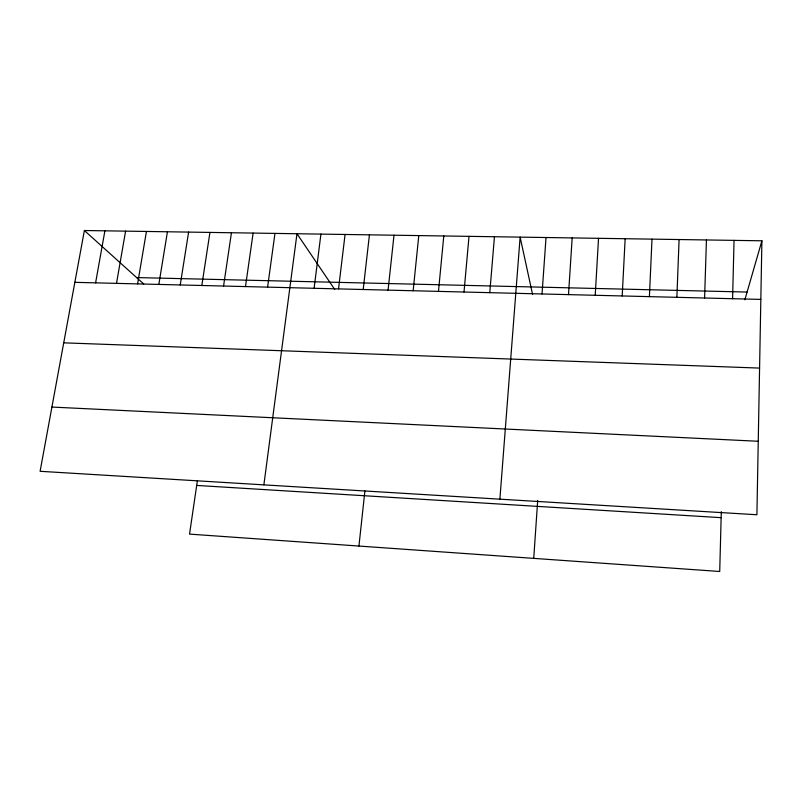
<?xml version="1.0" encoding="UTF-8"?>
<svg xmlns="http://www.w3.org/2000/svg" width="802" height="802" viewBox="0 0 802 802"><rect width="100%" height="100%" fill="white"/><g stroke="black" fill="none" stroke-linecap="round" stroke-linejoin="round"><path stroke-width="1.2" d="M761.9 240.8L756.908 514.754L40.1 471.295L84.38 230.515L761.9 240.8L744.868 299.778M721.299 511.616L719.715 571.485L189.533 534.112L197.392 480.719M732.587 298.705L734.041 240.379M704.597 298.013L706.442 239.958M676.878 297.321L679.093 239.547M649.409 296.64L651.996 239.136M622.192 295.958L625.149 238.725M595.224 295.286L598.533 238.324M568.508 294.625L572.167 237.923M533.731 558.372L537.691 500.508M542.032 293.963L546.032 237.522M499.887 499.175L520.127 237.131L532.578 294.464M489.781 292.66L494.453 236.74M464.017 292.018L469.01 236.359M438.473 291.387L443.787 235.978M413.16 290.755L418.784 235.598M358.935 546.052L364.92 490.874M388.068 290.134L394.003 235.217M363.196 289.512L369.431 234.846M338.534 288.89L345.071 234.475M314.103 288.289L320.92 234.114M263.878 484.859L296.981 233.743L334.765 289.512M267.597 287.126L274.966 233.412M245.492 286.575L253.121 233.081M223.568 286.033L231.447 232.75M201.823 285.492L209.944 232.43M180.239 284.951L188.61 232.099M158.836 284.419L167.438 231.778M137.593 283.888L146.435 231.457M116.511 283.367L125.593 231.146M95.598 282.845L104.902 230.826M136.611 277.572L747.093 292.058M74.847 282.334L760.827 299.407M63.719 342.835L759.584 368.088M51.909 407.055L758.251 441.27M196.701 485.431L721.138 517.671M84.38 230.515L143.698 283.958"/></g></svg>
